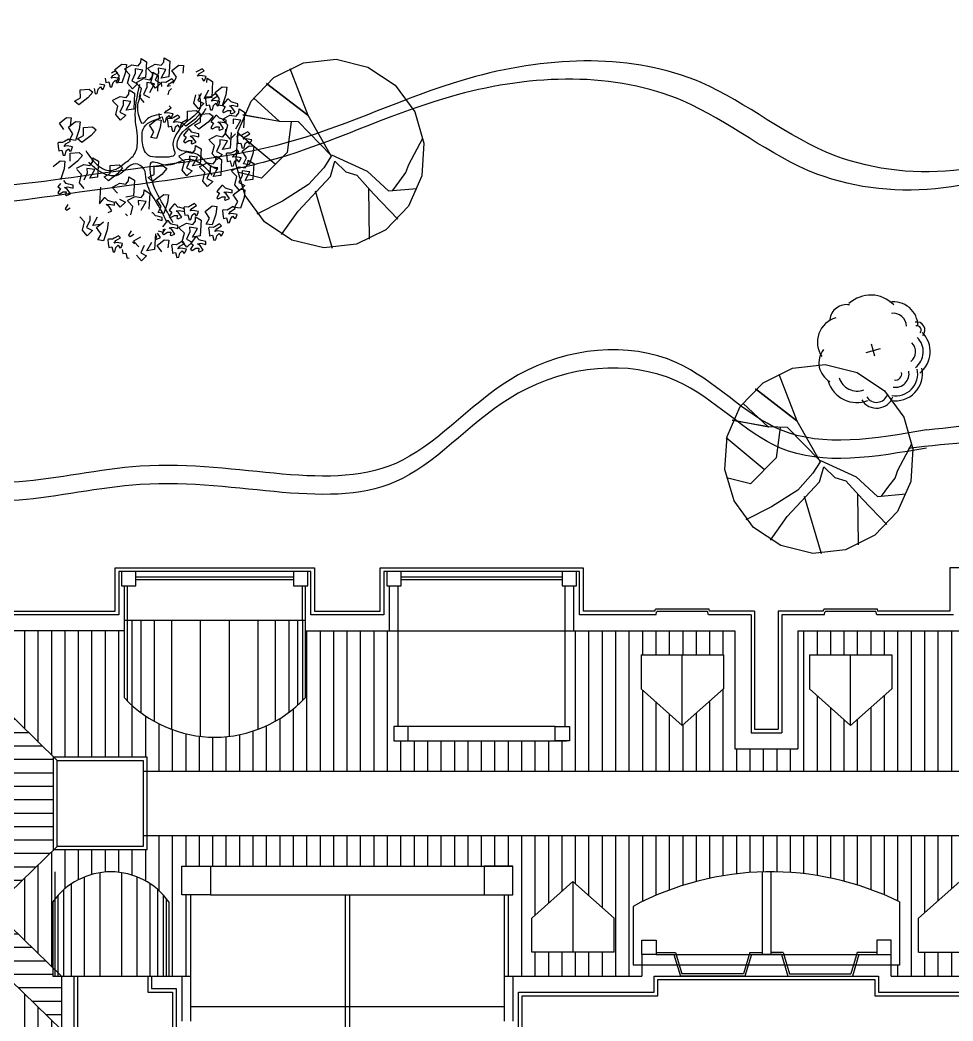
# Model space of a CAD drawing. Extents: x 225694 to 1397201, y -46174 to 794826.
# Drawn here: x 663991 to 690036, y 336943 to 364894 of the extents above; entities that cross this region are included whole.
import ezdxf

# ---------------------------------------------------------------- set-up
doc = ezdxf.new("R2010")
doc.units = 0
doc.header["$LTSCALE"] = 0.5
doc.header["$MEASUREMENT"] = 0
for name, color, linetype in [('08-树', 73, 'Continuous'), ('KJ', 8, 'Continuous'), ('屋顶', 135, 'Continuous'), ('树', 124, 'Continuous'), ('环境', 64, 'Continuous'), ('路', 40, 'Continuous'), ('辅助线', 6, 'Continuous')]:
    doc.layers.add(name, color=color, linetype=linetype)
doc.layers.get('辅助线').off()
doc.styles.get("Standard").update_dxf_attribs({"font": 'rs.shx', "bigfont": 'hztxt.shx'})

# ---------------------------------------------------------------- blocks, each defined once
blk = doc.blocks.new('桂花')
at = {"layer": '08-树', "linetype": 'ByBlock'}
for p, q in [((0, 0), (-316, 0)), ((-149, -187), (-149, 195))]:
    blk.add_line(p, q, dxfattribs=at)
for centre, radius, start, end in [((-612, 656), 626, 75.2533, 173.8893), ((-367, 1210), 204, 31.9374, 177.2865), ((-367, 1210), 110, 31.9374, 177.2865), ((79, 732), 688, 22.6842, 120.5814), ((79, 732), 509, 22.6842, 120.5814), ((79, 732), 314, 22.6842, 120.5814), ((574, 395), 687, 335.0514, 87.0482), ((-743, 93), 815, 118.8409, 207.9925), ((-612, 656), 332, 75.2533, 173.8893), ((574, 395), 565, 335.0514, 87.0482), ((574, 395), 158, 335.0514, 87.0482), ((574, 395), 344, 335.0514, 87.0482), ((868, -183), 294, 286.7742, 55.2785), ((868, -183), 443, 286.7742, 55.2785), ((-1031, -465), 437, 155.3763, 247.6372), ((287, -545), 475, 271.8981, 6.291), ((287, -545), 769, 271.8981, 6.291), ((-552, -692), 652, 181.4394, 289.2262), ((-59, -897), 543, 216.0983, 316.3439)]:
    blk.add_arc(centre, radius, start, end, dxfattribs=at)
blk = doc.blocks.new('GUIHUA')
at = {"layer": '树', "linetype": 'ByBlock', "xscale": 1.0944, "yscale": 1.0944, "zscale": 1.0944}
blk.add_blockref('桂花', (169, -8), dxfattribs=at)
blk = doc.blocks.new('64')
at = {"linetype": 'Continuous'}
blk.add_lwpolyline([(1976, 57), (1856, 741), (1508, 1343), (976, 1789), (324, 2027), (-371, 2027), (-1024, 1789), (-1556, 1343), (-1903, 741), (-2024, 57), (-1903, -627), (-1556, -1228), (-1024, -1675), (-371, -1912), (324, -1912), (976, -1675), (1508, -1228), (1856, -627), (1976, 57)], dxfattribs=at)
for points in [[(-737, 1911), (-285, 955), (-166, 2053), (-285, 955), (0, 0), (285, -57), (761, -71), (1402, 86), (1973, 285)], [(238, 2039), (226, 1298), (654, 1954), (214, 1298), (-47, 1012), (-12, 14)], [(939, 742), (1010, 1782)], [(59, 1112), (582, 727), (1355, 742), (1616, 1198)], [(-24, 14), (-297, -770), (-309, -1383), (-760, -1782)], [(1925, -385), (1319, -299), (321, -285), (24, -128), (24, -456), (-83, -670), (-47, -1198), (-12, -1939)], [(1390, -1369), (761, -271)], [(-59, -1041), (713, -1797)], [(-368, -1440), (-630, -1412), (-844, -1383), (-1010, -1312), (-1616, -1141)]]:
    blk.add_lwpolyline(points)
blk = doc.blocks.new('银杏')
at = {"layer": '树', "color": 60}
for p, q in [((-621, 2729), (-503, 2841)), ((-503, 2841), (-123, 2715)), ((64, 2824), (2, 2789)), ((104, 2693), (64, 2824)), ((222, 2835), (161, 2710)), ((305, 2774), (222, 2835)), ((352, 2733), (392, 2843)), ((392, 2843), (574, 2770)), ((-1267, 2458), (-1227, 2569)), ((-1227, 2569), (-1046, 2496)), ((-839, 2577), (-927, 2533)), ((-811, 2624), (-839, 2577)), ((-750, 2732), (-811, 2624)), ((-754, 2511), (-746, 2592)), ((-694, 2563), (-754, 2511)), ((-681, 2712), (-750, 2732)), ((-746, 2592), (-681, 2712)), ((-562, 2609), (-694, 2563)), ((-520, 2694), (-621, 2729)), ((-547, 2507), (-562, 2609)), ((-523, 2463), (-456, 2607)), ((-456, 2607), (-520, 2694)), ((-325, 2695), (-404, 2514)), ((-145, 2520), (-325, 2695)), ((2, 2789), (35, 2670)), ((48, 2617), (18, 2524)), ((35, 2670), (48, 2617)), ((155, 2630), (104, 2693)), ((161, 2710), (155, 2630)), ((227, 2471), (232, 2551)), ((232, 2551), (365, 2548)), ((236, 2721), (305, 2744)), ((275, 2651), (236, 2721)), ((371, 2597), (275, 2651)), ((305, 2744), (305, 2774)), ((442, 2524), (352, 2733)), ((365, 2548), (371, 2597)), ((633, 2591), (442, 2524)), ((574, 2770), (816, 2609)), ((756, 2473), (633, 2591)), ((701, 2616), (819, 2727)), ((802, 2581), (701, 2616)), ((816, 2609), (756, 2473)), ((866, 2494), (802, 2581)), ((819, 2727), (1199, 2602)), ((997, 2582), (918, 2401)), ((1177, 2407), (997, 2582)), ((1199, 2602), (1177, 2407)), ((-1177, 2249), (-1267, 2458)), ((-987, 2316), (-1177, 2249)), ((-1078, 2297), (-1141, 2262)), ((-1039, 2166), (-1078, 2297)), ((-1046, 2496), (-803, 2334)), ((-863, 2199), (-987, 2316)), ((-921, 2308), (-982, 2182)), ((-927, 2533), (-934, 2507)), ((-934, 2507), (-880, 2436)), ((-838, 2247), (-921, 2308)), ((-880, 2436), (-816, 2348)), ((-803, 2334), (-863, 2199)), ((-816, 2348), (-756, 2400)), ((-756, 2400), (-664, 2305)), ((-664, 2305), (-626, 2335)), ((-655, 2441), (-633, 2518)), ((-626, 2335), (-655, 2441)), ((-633, 2518), (-568, 2485)), ((-568, 2485), (-547, 2507)), ((-476, 2260), (-523, 2463)), ((-425, 2341), (-486, 2234)), ((-294, 2345), (-444, 2262)), ((-356, 2322), (-425, 2341)), ((-421, 2201), (-356, 2322)), ((-404, 2514), (-290, 2485)), ((-103, 2237), (-294, 2345)), ((66, 2316), (-103, 2237)), ((-88, 2380), (292, 2255)), ((-25, 2480), (66, 2316)), ((31, 2500), (120, 2488)), ((120, 2488), (227, 2471)), ((434, 2445), (372, 2410)), ((372, 2410), (405, 2291)), ((405, 2291), (418, 2237)), ((474, 2314), (434, 2445)), ((525, 2251), (474, 2314)), ((531, 2330), (525, 2251)), ((592, 2456), (531, 2330)), ((675, 2395), (592, 2456)), ((606, 2342), (675, 2364)), ((645, 2271), (606, 2342)), ((675, 2364), (675, 2395)), ((799, 2350), (866, 2494)), ((846, 2147), (799, 2350)), ((918, 2401), (1032, 2372)), ((1032, 2372), (1185, 2243)), ((1185, 2243), (1297, 2367)), ((1297, 2367), (1388, 2203)), ((1361, 2233), (1402, 2343)), ((1402, 2343), (1583, 2270)), ((-1622, 2132), (-1683, 2006)), ((-1539, 2071), (-1622, 2132)), ((-1608, 2018), (-1539, 2040)), ((-1574, 2147), (-1456, 2259)), ((-1473, 2112), (-1574, 2147)), ((-1539, 2040), (-1539, 2071)), ((-1456, 2259), (-1076, 2134)), ((-1098, 1938), (-1277, 2114)), ((-1141, 2262), (-1107, 2143)), ((-1094, 2089), (-1124, 1996)), ((-1107, 2143), (-1094, 2089)), ((-1076, 2134), (-1098, 1938)), ((-987, 2103), (-1039, 2166)), ((-982, 2182), (-987, 2103)), ((-906, 2194), (-837, 2216)), ((-867, 2123), (-906, 2194)), ((-772, 2069), (-867, 2123)), ((-837, 2216), (-838, 2247)), ((-777, 2020), (-772, 2069)), ((-700, 1973), (-606, 2042)), ((-601, 2142), (-609, 2116)), ((-609, 2116), (-555, 2045)), ((-606, 2042), (-495, 1881)), ((-514, 2186), (-601, 2142)), ((-555, 2045), (-491, 1957)), ((-486, 2234), (-514, 2186)), ((-444, 2262), (-476, 2260)), ((-429, 2120), (-421, 2201)), ((-369, 2172), (-429, 2120)), ((-237, 2218), (-369, 2172)), ((-330, 2050), (-308, 2127)), ((-300, 1944), (-330, 2050)), ((-308, 2127), (-243, 2094)), ((-243, 2094), (-222, 2116)), ((-222, 2116), (-237, 2218)), ((-105, 2233), (-206, 2268)), ((-108, 2002), (-41, 2146)), ((-41, 2146), (-105, 2233)), ((90, 2235), (11, 2053)), ((11, 2053), (125, 2025)), ((270, 2059), (90, 2235)), ((292, 2255), (270, 2059)), ((418, 2237), (388, 2144)), ((388, 2144), (401, 2121)), ((401, 2121), (489, 2109)), ((489, 2109), (597, 2092)), ((597, 2092), (602, 2171)), ((602, 2171), (735, 2169)), ((740, 2217), (645, 2271)), ((735, 2169), (740, 2217)), ((878, 2149), (846, 2147)), ((1028, 2232), (878, 2149)), ((1219, 2124), (1028, 2232)), ((1388, 2203), (1219, 2124)), ((1451, 2024), (1361, 2233)), ((1642, 2091), (1451, 2024)), ((1583, 2270), (1825, 2109)), ((1766, 1974), (1642, 2091)), ((1825, 2109), (1766, 1974)), ((-1242, 1904), (-1089, 1775)), ((-1124, 1996), (-1111, 1973)), ((-1111, 1973), (-1023, 1961)), ((-1089, 1775), (-978, 1898)), ((-1023, 1961), (-915, 1944)), ((-978, 1898), (-887, 1735)), ((-915, 1944), (-910, 2023)), ((-910, 2023), (-777, 2020)), ((-742, 1749), (-700, 1973)), ((-495, 1881), (-383, 1612)), ((-491, 1957), (-431, 2010)), ((-431, 2010), (-339, 1914)), ((-339, 1914), (-300, 1944)), ((-61, 1799), (-108, 2002)), ((-29, 1801), (-61, 1799)), ((121, 1885), (-29, 1801)), ((312, 1777), (121, 1885)), ((125, 2025), (278, 1896)), ((278, 1896), (390, 2019)), ((481, 1856), (312, 1777)), ((390, 2019), (481, 1856)), ((394, 1857), (512, 1969)), ((495, 1822), (394, 1857)), ((559, 1735), (495, 1822)), ((512, 1969), (892, 1844)), ((690, 1824), (611, 1642)), ((870, 1648), (690, 1824)), ((892, 1844), (870, 1648)), ((1151, 1827), (1144, 1802)), ((1144, 1802), (1198, 1731)), ((1238, 1872), (1151, 1827)), ((1267, 1919), (1238, 1872)), ((1327, 2027), (1267, 1919)), ((1323, 1806), (1332, 1887)), ((1383, 1858), (1323, 1806)), ((1396, 2007), (1327, 2027)), ((1332, 1887), (1396, 2007)), ((1515, 1904), (1383, 1858)), ((1423, 1736), (1445, 1813)), ((1445, 1813), (1510, 1780)), ((1510, 1780), (1531, 1802)), ((1531, 1802), (1515, 1904)), ((1799, 1979), (1737, 1944)), ((1737, 1944), (1770, 1825)), ((1770, 1825), (1783, 1772)), ((1839, 1848), (1799, 1979)), ((1890, 1785), (1839, 1848)), ((1896, 1865), (1890, 1785)), ((2010, 1806), (1971, 1876)), ((-1056, 1656), (-1247, 1764)), ((-887, 1735), (-1056, 1656)), ((-895, 1451), (-854, 1675)), ((-854, 1675), (-759, 1744)), ((-759, 1744), (-649, 1583)), ((-546, 1699), (-742, 1749)), ((-649, 1583), (-537, 1314)), ((-508, 1533), (-546, 1699)), ((-383, 1612), (-508, 1533)), ((-267, 1578), (-328, 1471)), ((-199, 1559), (-267, 1578)), ((-263, 1438), (-199, 1559)), ((-4, 1424), (114, 1536)), ((114, 1536), (495, 1411)), ((492, 1591), (559, 1735)), ((539, 1388), (492, 1591)), ((611, 1642), (725, 1614)), ((725, 1614), (879, 1485)), ((879, 1485), (990, 1608)), ((990, 1608), (1081, 1444)), ((1198, 1731), (1262, 1643)), ((1262, 1643), (1322, 1695)), ((1322, 1695), (1413, 1600)), ((1413, 1600), (1452, 1630)), ((1452, 1630), (1423, 1736)), ((1584, 1431), (1625, 1541)), ((1625, 1541), (1806, 1469)), ((1783, 1772), (1753, 1679)), ((1753, 1679), (1766, 1655)), ((1766, 1655), (1855, 1643)), ((1855, 1643), (1962, 1626)), ((1962, 1626), (1967, 1706)), ((2135, 1527), (2072, 1493)), ((2175, 1397), (2135, 1527)), ((-699, 1401), (-895, 1451)), ((-661, 1235), (-699, 1401)), ((-537, 1314), (-661, 1235)), ((-444, 1379), (-451, 1353)), ((-451, 1353), (-397, 1282)), ((-357, 1423), (-444, 1379)), ((-397, 1282), (-333, 1194)), ((-328, 1471), (-357, 1423)), ((-271, 1357), (-263, 1438)), ((-212, 1409), (-271, 1357)), ((-80, 1455), (-212, 1409)), ((-172, 1287), (-150, 1364)), ((-143, 1181), (-172, 1287)), ((-150, 1364), (-85, 1332)), ((-85, 1332), (-64, 1353)), ((-64, 1353), (-80, 1455)), ((98, 1389), (-4, 1424)), ((95, 1158), (162, 1302)), ((162, 1302), (98, 1389)), ((293, 1390), (214, 1209)), ((472, 1215), (293, 1390)), ((495, 1411), (472, 1215)), ((571, 1390), (539, 1388)), ((721, 1474), (571, 1390)), ((912, 1366), (721, 1474)), ((1081, 1444), (912, 1366)), ((1674, 1222), (1584, 1431)), ((1865, 1289), (1674, 1222)), ((1806, 1469), (2048, 1307)), ((1989, 1172), (1865, 1289)), ((2048, 1307), (1989, 1172)), ((2072, 1493), (2106, 1374)), ((2119, 1320), (2089, 1227)), ((2106, 1374), (2119, 1320)), ((2226, 1333), (2175, 1397)), ((-1088, 1069), (-1150, 1034)), ((-1048, 938), (-1088, 1069)), ((-930, 1080), (-991, 954)), ((-847, 1019), (-930, 1080)), ((-803, 1227), (-866, 1192)), ((-866, 1192), (-833, 1073)), ((-819, 1019), (-849, 926)), ((-847, 989), (-847, 1019)), ((-833, 1073), (-819, 1019)), ((-764, 1096), (-803, 1227)), ((-712, 1033), (-764, 1096)), ((-707, 1112), (-712, 1033)), ((-646, 1238), (-707, 1112)), ((-563, 1177), (-646, 1238)), ((-631, 1124), (-563, 1146)), ((-592, 1053), (-631, 1124)), ((-497, 999), (-592, 1053)), ((-563, 1146), (-563, 1177)), ((-333, 1194), (-273, 1247)), ((-273, 1247), (-181, 1151)), ((-181, 1151), (-143, 1181)), ((142, 955), (95, 1158)), ((324, 1041), (173, 957)), ((214, 1209), (328, 1180)), ((514, 933), (324, 1041)), ((328, 1180), (481, 1052)), ((481, 1052), (593, 1175)), ((593, 1175), (684, 1011)), ((1472, 1054), (1409, 1019)), ((1409, 1019), (1442, 900)), ((1511, 923), (1472, 1054)), ((1629, 1065), (1568, 939)), ((1712, 1004), (1629, 1065)), ((1743, 958), (1861, 1070)), ((2089, 1227), (2102, 1203)), ((2102, 1203), (2190, 1191)), ((2190, 1191), (2298, 1175)), ((2298, 1175), (2303, 1254)), ((-997, 875), (-1048, 938)), ((-991, 954), (-997, 875)), ((-925, 716), (-920, 796)), ((-920, 796), (-787, 793)), ((-916, 966), (-847, 989)), ((-877, 895), (-916, 966)), ((-782, 841), (-877, 895)), ((-849, 926), (-837, 903)), ((-837, 903), (-748, 891)), ((-787, 793), (-782, 841)), ((-748, 891), (-641, 874)), ((-641, 874), (-635, 953)), ((-635, 953), (-503, 951)), ((-503, 951), (-497, 999)), ((173, 957), (142, 955)), ((684, 1011), (514, 933)), ((1456, 846), (1425, 753)), ((1442, 900), (1456, 846)), ((1563, 860), (1511, 923)), ((1568, 939), (1563, 860)), ((1634, 701), (1639, 781)), ((1639, 781), (1772, 778)), ((1643, 951), (1712, 974)), ((1682, 880), (1643, 951)), ((1778, 826), (1682, 880)), ((1712, 974), (1712, 1004)), ((1844, 923), (1743, 958)), ((1772, 778), (1778, 826)), ((1909, 836), (1844, 923)), ((-895, 637), (-854, 748)), ((-805, 428), (-895, 637)), ((-854, 748), (-673, 675)), ((-673, 675), (-430, 513)), ((-430, 513), (-490, 378)), ((278, 496), (373, 566)), ((373, 566), (483, 404)), ((1298, 538), (1291, 513)), ((1385, 583), (1298, 538)), ((1414, 630), (1385, 583)), ((1474, 738), (1414, 630)), ((1425, 753), (1438, 730)), ((1438, 730), (1527, 718)), ((1543, 718), (1474, 738)), ((1479, 598), (1543, 718)), ((1527, 718), (1634, 701)), ((-614, 495), (-805, 428)), ((-490, 378), (-614, 495)), ((237, 272), (278, 496)), ((433, 222), (237, 272)), ((483, 404), (596, 135)), ((986, 324), (1026, 434)), ((471, 56), (433, 222)), ((596, 135), (471, 56))]:
    blk.add_line(p, q, dxfattribs=at)
at = {"layer": '树'}
for p, q in [((-1779, 2121), (-1842, 2086)), ((-1842, 2086), (-1809, 1967)), ((-1740, 1990), (-1779, 2121)), ((-1809, 1967), (-1796, 1913)), ((-1688, 1927), (-1740, 1990)), ((-1683, 2006), (-1688, 1927)), ((1957, 1990), (1896, 1865)), ((2040, 1929), (1957, 1990)), ((1971, 1876), (2040, 1899)), ((2105, 1752), (2010, 1806)), ((2040, 1899), (2040, 1929)), ((-2083, 1544), (-2043, 1655)), ((-1993, 1335), (-2083, 1544)), ((-2043, 1655), (-1862, 1582)), ((1967, 1706), (2100, 1703)), ((2100, 1703), (2105, 1752)), ((2292, 1538), (2231, 1413)), ((2375, 1477), (2292, 1538)), ((-2357, 1231), (-2239, 1343)), ((-2239, 1343), (-1859, 1218)), ((-1803, 1402), (-1993, 1335)), ((-1679, 1285), (-1803, 1402)), ((-1728, 1313), (-1791, 1278)), ((-1791, 1278), (-1757, 1159)), ((-1688, 1182), (-1728, 1313)), ((2231, 1413), (2226, 1333)), ((2307, 1424), (2376, 1447)), ((2346, 1354), (2307, 1424)), ((2441, 1300), (2346, 1354)), ((2376, 1447), (2375, 1477)), ((2436, 1251), (2441, 1300)), ((-2256, 1196), (-2357, 1231)), ((-2259, 965), (-2192, 1109)), ((-2192, 1109), (-2256, 1196)), ((-2061, 1197), (-2140, 1016)), ((-2140, 1016), (-2026, 987)), ((-1881, 1022), (-2061, 1197)), ((-1859, 1218), (-1881, 1022)), ((-1744, 1105), (-1774, 1012)), ((-1757, 1159), (-1744, 1105)), ((-1637, 1119), (-1688, 1182)), ((-1632, 1198), (-1637, 1119)), ((-1517, 1139), (-1556, 1210)), ((-1422, 1085), (-1517, 1139)), ((1861, 1070), (2241, 945)), ((2303, 1254), (2436, 1251)), ((2418, 1049), (2357, 941)), ((2487, 1029), (2418, 1049)), ((2422, 909), (2487, 1029)), ((-2494, 659), (-2376, 771)), ((-2376, 771), (-1995, 646)), ((-2212, 762), (-2259, 965)), ((-2180, 764), (-2212, 762)), ((-2030, 848), (-2180, 764)), ((-2080, 857), (-1962, 968)), ((-1979, 821), (-2080, 857)), ((-1839, 740), (-2030, 848)), ((-2026, 987), (-1873, 859)), ((-1915, 735), (-1979, 821)), ((-1962, 968), (-1582, 843)), ((-1873, 859), (-1761, 982)), ((-1784, 823), (-1863, 641)), ((-1670, 818), (-1839, 740)), ((-1604, 647), (-1784, 823)), ((-1774, 1012), (-1761, 989)), ((-1761, 989), (-1673, 977)), ((-1761, 982), (-1670, 818)), ((1841, 692), (1909, 836)), ((2040, 924), (1960, 743)), ((2219, 749), (2040, 924)), ((2241, 945), (2219, 749)), ((2242, 849), (2234, 823)), ((2234, 823), (2288, 752)), ((2329, 894), (2242, 849)), ((2357, 941), (2329, 894)), ((2414, 827), (2422, 909)), ((2474, 880), (2414, 827)), ((2606, 925), (2474, 880)), ((2513, 757), (2535, 834)), ((2535, 834), (2600, 802)), ((2600, 802), (2621, 824)), ((2621, 824), (2606, 925)), ((-2392, 624), (-2494, 659)), ((-2328, 537), (-2392, 624)), ((-2197, 626), (-2276, 444)), ((-2018, 450), (-2197, 626)), ((-1995, 646), (-2018, 450)), ((-1982, 590), (-1915, 735)), ((-1935, 388), (-1982, 590)), ((-1863, 641), (-1749, 613)), ((-1749, 613), (-1596, 484)), ((-1596, 484), (-1484, 607)), ((-1032, 733), (-925, 716)), ((1291, 513), (1345, 441)), ((1471, 517), (1479, 598)), ((1530, 569), (1471, 517)), ((1662, 614), (1530, 569)), ((1570, 446), (1592, 524)), ((1592, 524), (1657, 491)), ((1657, 491), (1678, 513)), ((1678, 513), (1662, 614)), ((1888, 489), (1841, 692)), ((2070, 575), (1920, 491)), ((1960, 743), (2075, 715)), ((2261, 467), (2070, 575)), ((2075, 715), (2228, 586)), ((2228, 586), (2339, 709)), ((2318, 508), (2255, 474)), ((2430, 545), (2261, 467)), ((2288, 752), (2352, 665)), ((2357, 378), (2318, 508)), ((2339, 709), (2430, 545)), ((2352, 665), (2412, 717)), ((2412, 717), (2504, 621)), ((2475, 519), (2414, 394)), ((2558, 458), (2475, 519)), ((2504, 621), (2542, 652)), ((2542, 652), (2513, 757)), ((-2276, 444), (-2162, 416)), ((-1976, 168), (-2166, 276)), ((-2162, 416), (-2009, 287)), ((-2009, 287), (-1897, 410)), ((-1903, 390), (-1935, 388)), ((-1753, 473), (-1903, 390)), ((-1897, 410), (-1806, 246)), ((-1801, 161), (-1683, 273)), ((-1562, 365), (-1753, 473)), ((-1683, 273), (-1302, 148)), ((-1393, 444), (-1562, 365)), ((1075, 115), (986, 324)), ((1026, 434), (1207, 361)), ((1207, 361), (1450, 200)), ((1345, 441), (1409, 354)), ((1409, 354), (1469, 406)), ((1469, 406), (1560, 310)), ((1560, 310), (1599, 341)), ((1599, 341), (1570, 446)), ((1663, 263), (1656, 237)), ((1751, 307), (1663, 263)), ((1779, 354), (1751, 307)), ((1840, 462), (1779, 354)), ((1836, 241), (1844, 322)), ((1896, 293), (1836, 241)), ((1909, 442), (1840, 462)), ((1844, 322), (1909, 442)), ((1920, 491), (1888, 489)), ((2028, 339), (1896, 293)), ((2043, 237), (2028, 339)), ((2255, 474), (2288, 355)), ((2302, 301), (2271, 208)), ((2288, 355), (2302, 301)), ((2409, 314), (2357, 378)), ((2414, 394), (2409, 314)), ((2490, 405), (2558, 428)), ((2529, 335), (2490, 405)), ((2624, 281), (2529, 335)), ((2558, 428), (2558, 458)), ((2618, 232), (2624, 281)), ((-1806, 246), (-1976, 168)), ((-1700, 126), (-1801, 161)), ((-1703, -105), (-1635, 39)), ((-1635, 39), (-1700, 126)), ((-1504, 128), (-1584, -54)), ((-1325, -48), (-1504, 128)), ((-1302, 148), (-1325, -48)), ((1266, 182), (1075, 115)), ((1390, 65), (1266, 182)), ((1450, 200), (1390, 65)), ((1481, 30), (1453, -18)), ((1542, 137), (1481, 30)), ((1611, 118), (1542, 137)), ((1546, -3), (1611, 118)), ((1656, 237), (1710, 166)), ((1710, 166), (1774, 78)), ((1834, 130), (1926, 35)), ((1904, 68), (1835, 87)), ((1839, -53), (1904, 68)), ((1926, 35), (1964, 65)), ((1935, 171), (1957, 248)), ((1964, 65), (1935, 171)), ((1957, 248), (2022, 215)), ((2022, 215), (2043, 237)), ((2100, 39), (2141, 149)), ((2190, -170), (2100, 39)), ((2141, 149), (2322, 76)), ((2271, 208), (2284, 184)), ((2284, 184), (2373, 173)), ((2373, 173), (2480, 156)), ((2480, 156), (2486, 235)), ((2486, 235), (2618, 232)), ((-2057, -91), (-2057, -60)), ((-1655, -308), (-1703, -105)), ((-1474, -222), (-1624, -306)), ((-1584, -54), (-1469, -82)), ((-1283, -330), (-1474, -222)), ((-1469, -82), (-1316, -211)), ((-1316, -211), (-1204, -88)), ((-1114, -251), (-1283, -330)), ((-1204, -88), (-1114, -251)), ((749, -124), (867, -13)), ((851, -160), (749, -124)), ((848, -391), (915, -246)), ((915, -246), (851, -160)), ((867, -13), (1248, -138)), ((1046, -158), (967, -340)), ((1225, -334), (1046, -158)), ((1365, -62), (1358, -88)), ((1453, -18), (1365, -62)), ((2023, -36), (1891, -81)), ((1896, -135), (2277, -260)), ((1953, -127), (2017, -159)), ((2017, -159), (2039, -138)), ((2039, -138), (2023, -36)), ((2381, -103), (2190, -170)), ((-1624, -306), (-1655, -308)), ((325, -413), (443, -302)), ((426, -448), (325, -413)), ((490, -535), (426, -448)), ((443, -302), (823, -427)), ((823, -427), (801, -622)), ((895, -593), (848, -391)), ((967, -340), (1081, -368)), ((2254, -456), (2075, -280)), ((2110, -490), (2263, -619)), ((2277, -260), (2254, -456)), ((2263, -619), (2375, -496)), ((2375, -496), (2466, -659)), ((423, -679), (490, -535)), ((809, -786), (921, -662)), ((926, -591), (895, -593)), ((921, -662), (1012, -826)), ((1077, -508), (926, -591)), ((1267, -616), (1077, -508)), ((1277, -702), (1214, -737)), ((1662, -709), (1754, -805)), ((1792, -774), (1763, -669)), ((1924, -715), (1877, -513)), ((1955, -713), (1924, -715)), ((2004, -715), (1942, -750)), ((2106, -630), (1955, -713)), ((2466, -659), (2296, -738)), ((-1177, -1203), (-1135, -979)), ((-1135, -979), (-1041, -910)), ((-1041, -910), (-930, -1071)), ((652, -797), (502, -880)), ((860, -932), (799, -1040)), ((1012, -826), (843, -905)), ((928, -952), (860, -932)), ((864, -1072), (928, -952)), ((1754, -805), (1792, -774)), ((1920, -1008), (1859, -1134)), ((2003, -1069), (1920, -1008)), ((2167, -1068), (2172, -988)), ((2172, -988), (2305, -991)), ((2305, -991), (2311, -942)), ((770, -1087), (683, -1132)), ((799, -1040), (770, -1087)), ((856, -1153), (864, -1072)), ((915, -1101), (856, -1153)), ((1047, -1055), (915, -1101)), ((1063, -1157), (1047, -1055)), ((1305, -1218), (1486, -1291)), ((1762, -1019), (1700, -1054)), ((1700, -1054), (1733, -1173)), ((1746, -1227), (1716, -1320)), ((1733, -1173), (1746, -1227)), ((1802, -1150), (1762, -1019)), ((1853, -1213), (1802, -1150)), ((1859, -1134), (1853, -1213)), ((1934, -1122), (2003, -1100)), ((1973, -1193), (1934, -1122)), ((1958, -1015), (1971, -1039)), ((2068, -1247), (1973, -1193)), ((2003, -1100), (2003, -1069)), ((2060, -1051), (2167, -1068)), ((2063, -1295), (2068, -1247)), ((1354, -1538), (1264, -1328)), ((1930, -1293), (2063, -1295)), ((1025, -1624), (1139, -1652))]:
    blk.add_line(p, q, dxfattribs=at)
at = {"layer": '树', "color": 76}
for p, q in [((-2395, 393), (-2328, 537)), ((-2481, 154), (-2441, 265)), ((-2441, 265), (-2260, 192)), ((-2348, 190), (-2395, 393)), ((-2166, 276), (-2316, 192)), ((-2391, -55), (-2481, 154)), ((-2201, 12), (-2391, -55)), ((-2316, 192), (-2348, 190)), ((-2260, 192), (-2017, 30)), ((-2077, -105), (-2201, 12)), ((-2140, 1), (-2201, -125)), ((-2057, -60), (-2140, 1)), ((-2017, 30), (-2077, -105)), ((-2298, -10), (-2360, -45)), ((-2360, -45), (-2327, -164)), ((-2258, -141), (-2298, -10)), ((-2207, -204), (-2258, -141)), ((-2201, -125), (-2207, -204)), ((-2126, -113), (-2057, -91)), ((-2087, -184), (-2126, -113)), ((-1992, -238), (-2087, -184)), ((-1997, -286), (-1992, -238)), ((-2243, -346), (-2135, -363)), ((-2135, -363), (-2130, -284)), ((-2073, -405), (-2134, -530)), ((-2130, -284), (-1997, -286)), ((-1990, -466), (-2073, -405)), ((-2059, -519), (-1990, -496)), ((-1990, -496), (-1990, -466)), ((-2079, -811), (-1984, -742)), ((-2063, -689), (-1930, -692)), ((-2020, -589), (-2059, -519)), ((-1924, -643), (-2020, -589)), ((-1984, -742), (-1874, -903)), ((-1930, -692), (-1924, -643)), ((-71, -802), (-29, -578)), ((-29, -578), (65, -509)), ((65, -509), (176, -670)), ((176, -670), (288, -939)), ((470, -882), (423, -679)), ((-2120, -1035), (-2079, -811)), ((-1874, -903), (-1761, -1172)), ((125, -852), (-71, -802)), ((163, -1018), (125, -852)), ((288, -939), (163, -1018)), ((502, -880), (470, -882)), ((-1924, -1086), (-2120, -1035)), ((-1886, -1252), (-1924, -1086)), ((-1761, -1172), (-1886, -1252)), ((-1376, -1358), (-1336, -1248)), ((-1336, -1248), (-1155, -1321)), ((-981, -1253), (-1177, -1203)), ((-943, -1419), (-981, -1253)), ((-930, -1071), (-818, -1340)), ((-371, -1171), (-253, -1060)), ((-269, -1206), (-371, -1171)), ((-205, -1293), (-269, -1206)), ((-253, -1060), (128, -1185)), ((-74, -1205), (-153, -1386)), ((105, -1380), (-74, -1205)), ((128, -1185), (105, -1380)), ((397, -1177), (778, -1302)), ((683, -1132), (676, -1157)), ((676, -1157), (730, -1228)), ((730, -1228), (794, -1316)), ((-1534, -1552), (-1494, -1442)), ((-1494, -1442), (-1313, -1515)), ((-1286, -1568), (-1376, -1358)), ((-1096, -1501), (-1286, -1568)), ((-1155, -1321), (-912, -1483)), ((-972, -1618), (-1096, -1501)), ((-912, -1483), (-972, -1618)), ((-818, -1340), (-943, -1419)), ((-635, -1700), (-594, -1476)), ((-594, -1476), (-499, -1407)), ((-499, -1407), (-389, -1568)), ((-272, -1437), (-205, -1293)), ((-225, -1640), (-272, -1437)), ((-153, -1386), (-39, -1415)), ((-39, -1415), (114, -1544)), ((1284, -1618), (1105, -1443)), ((1306, -1422), (1284, -1618)), ((1545, -1471), (1354, -1538)), ((1486, -1291), (1729, -1453)), ((1669, -1588), (1545, -1471)), ((1729, -1453), (1669, -1588)), ((1716, -1320), (1729, -1343)), ((1729, -1343), (1818, -1355)), ((1818, -1355), (1925, -1372)), ((1925, -1372), (1930, -1293)), ((-1444, -1762), (-1534, -1552)), ((-1254, -1695), (-1444, -1762)), ((-931, -1608), (-994, -1643)), ((-994, -1643), (-961, -1762)), ((-961, -1762), (-947, -1815)), ((-892, -1739), (-931, -1608)), ((-840, -1802), (-892, -1739)), ((-835, -1722), (-840, -1802)), ((-774, -1597), (-835, -1722)), ((-691, -1658), (-774, -1597)), ((-759, -1711), (-691, -1688)), ((-720, -1781), (-759, -1711)), ((-691, -1688), (-691, -1658)), ((-439, -1750), (-635, -1700)), ((-389, -1568), (-277, -1837)), ((-43, -1555), (-194, -1638)), ((147, -1663), (-43, -1555)), ((317, -1584), (147, -1663)), ((1139, -1652), (1293, -1781)), ((1293, -1781), (1404, -1658)), ((1404, -1658), (1495, -1822)), ((-947, -1815), (-978, -1908)), ((-978, -1908), (-965, -1932)), ((-965, -1932), (-876, -1944)), ((-876, -1944), (-769, -1961)), ((-769, -1961), (-763, -1881)), ((-763, -1881), (-631, -1884)), ((-625, -1835), (-720, -1781)), ((-631, -1884), (-625, -1835)), ((-515, -1988), (-475, -1878)), ((-425, -2197), (-515, -1988)), ((-475, -1878), (-293, -1951)), ((-293, -1951), (-51, -2112)), ((79, -1990), (-8, -2035)), ((108, -1943), (79, -1990)), ((168, -1835), (108, -1943)), ((164, -2056), (173, -1975)), ((224, -2004), (164, -2056)), ((237, -1855), (168, -1835)), ((173, -1975), (237, -1855)), ((356, -1958), (224, -2004)), ((372, -2060), (356, -1958)), ((1135, -1792), (985, -1876)), ((1326, -1900), (1135, -1792)), ((1495, -1822), (1326, -1900)), ((39, -2131), (103, -2219)), ((103, -2219), (162, -2167)), ((162, -2167), (254, -2263)), ((254, -2263), (293, -2232)), ((263, -2126), (286, -2049)), ((293, -2232), (263, -2126)), ((286, -2049), (350, -2082)), ((350, -2082), (372, -2060)), ((603, -2092), (695, -2188)), ((695, -2188), (733, -2158)), ((733, -2158), (704, -2052))]:
    blk.add_line(p, q, dxfattribs=at)
at = {"layer": '树', "color": 36, "linetype": 'Continuous'}
for points, knots in [([(-1232, 1836), (-1106, 1834), (-795, 1830), (-672, 1340), (-429, 1030), (-183, 833), (193, 920), (39, 471), (-14, 226), (-256, 101), (-497, 150), (-880, 265), (-896, 547), (-908, 755)], [0, 0, 0, 0, 344.006792, 854.778332, 1261.454442, 1563.349745, 1749.920345, 2178.552796, 2428.387806, 2535.812858, 2945.81414, 3136.734295, 3671.676796, 3671.676796, 3671.676796, 3671.676796]), ([(1747, 369), (1545, 320), (1081, 208), (611, 84), (-11, 210), (434, 640), (169, 1079), (477, 1476), (706, 1574), (833, 1629)], [0, 0, 0, 0, 612.426602, 1400.624643, 1667.264022, 2013.862052, 2622.142616, 2952.458879, 3368.715072, 3368.715072, 3368.715072, 3368.715072]), ([(-988, 788), (-999, 701), (-1017, 559), (-972, 397), (-838, 254), (-1155, 212), (-1368, 253), (-1547, 372), (-1609, 412)], [0, 0, 0, 0, 253.476309, 416.933891, 537.865082, 674.806361, 1085.935509, 1302.568782, 1302.568782, 1302.568782, 1302.568782]), ([(-597, -1300), (-458, -1251), (-226, -1169), (37, -947), (81, -663), (-50, -419), (-146, -112), (-550, 86), (-1157, 88), (-1598, 317), (-1863, 456)], [0, 0, 0, 0, 444.941016, 738.226411, 977.38917, 1235.861111, 1558.613694, 1901.923017, 2485.057294, 3364.07932, 3364.07932, 3364.07932, 3364.07932]), ([(1706, 223), (1626, 211), (1372, 174), (990, 35), (571, -45), (236, 60), (-80, -245), (366, -658), (33, -1108), (-204, -1248), (-291, -1299)], [0, 0, 0, 0, 242.089077, 766.469692, 1217.889039, 1501.20257, 1752.063956, 2258.031919, 2790.693022, 3100.692203, 3100.692203, 3100.692203, 3100.692203])]:
    blk.add_open_spline(points, degree=3, knots=knots, dxfattribs=at)
at = {"layer": '树', "color": 60, "linetype": 'Continuous'}
blk.add_open_spline([(735, 1805), (654, 1716), (527, 1577), (229, 1460), (107, 1223), (-20, 901), (-514, 1134), (-522, 1619), (-782, 1860), (-851, 1924)], degree=3, knots=[0, 0, 0, 0, 358.309745, 559.724306, 920.068021, 1160.301928, 1416.92524, 2182.832789, 2459.824468, 2459.824468, 2459.824468, 2459.824468], dxfattribs=at)
at = {"layer": '树', "color": 60, "width": 0.8, "flags": 9}
for tag, p in [('YSIZE', (6, 269)), ('XSIZE', (17, 276))]:
    blk.add_attdef(tag, p, '', height=1.04, rotation=299.0215, dxfattribs=at)
blk = doc.blocks.new('EZHANGQIU')
at = {"layer": '树', "color": 0, "xscale": 1.1016, "yscale": 1.1016, "zscale": 1.1016}
blk.add_blockref('银杏', (-203, -426), dxfattribs=at)
blk = doc.blocks.new('7w')
at = {"layer": 'KJ'}
h = blk.add_hatch(dxfattribs=at)
h.set_pattern_fill('ANSI31', color=256, scale=3000, angle=45, style=0)
h.paths.add_polyline_path([(1027577, 428643), (1027697, 428643), (1027697, 431313), (1027457, 431313), (1025097, 431313), (1025097, 429443, -0.436273), (1020057, 429443), (1020057, 431313), (1014457, 431313), (1018074, 427793), (1020677, 427793), (1020677, 427393), (1054777, 427393), (1054777, 427793), (1057380, 427793), (1060997, 431313), (1055897, 431313), (1055897, 429443, -0.436273), (1050857, 429443), (1050857, 431313), (1048497, 431313), (1048257, 431313), (1048257, 428643), (1048377, 428643), (1048377, 428243), (1047977, 428243), (1043557, 428243), (1043477, 428243), (1043477, 428643), (1043597, 428643), (1043597, 431313), (1038857, 431313), (1038857, 428013), (1037097, 428013), (1037097, 431313), (1032357, 431313), (1032357, 428643), (1032477, 428643), (1032477, 428243), (1032077, 428243), (1027657, 428243), (1027577, 428243)])
h.paths.add_polyline_path([(1034477, 429696), (1034477, 430643), (1036777, 430643), (1036777, 429696), (1035627, 428671)], flags=16)
h.paths.add_polyline_path([(1039177, 429696), (1039177, 430643), (1041477, 430643), (1041477, 429696), (1040327, 428671)], flags=16)
h.paths.add_polyline_path([(1041697, 423743), (1041697, 421973), (1041457, 421973), (1041457, 421673), (1045297, 421673), (1045297, 423943), (1045057, 423943), (1045057, 424743), (1045857, 424743), (1053197, 424743), (1053997, 424743), (1053997, 423943), (1053757, 423943), (1053757, 421673), (1054357, 421673), (1054357, 423743, -0.554347), (1057397, 423743), (1057397, 421906), (1059077, 423541), (1057380, 425193), (1054777, 425193), (1054777, 425593), (1020677, 425593), (1020677, 425193), (1018074, 425193), (1016377, 423541), (1018057, 421906), (1018057, 423743, -0.518405), (1021297, 423743), (1021297, 421673), (1021897, 421673), (1021897, 423943), (1021657, 423943), (1021657, 424743), (1022457, 424743), (1030897, 424743), (1030897, 423943), (1030657, 423943), (1030657, 421673), (1034497, 421673), (1034497, 421973), (1034257, 421973), (1034257, 423619, -0.242301)])
h.paths.add_polyline_path([(1042227, 423290), (1043377, 424315), (1044527, 423290), (1044527, 422343), (1042227, 422343)], flags=16)
h.paths.add_polyline_path([(1033727, 423290), (1033727, 422343), (1031427, 422343), (1031427, 423290), (1032577, 424315)], flags=16)
h = blk.add_hatch(dxfattribs=at)
h.set_pattern_fill('ANSI31', color=256, scale=3000, angle=135, style=0)
h.paths.add_polyline_path([(1016107, 424673), (1014457, 424673), (1014457, 420173), (1016377, 422041), (1016377, 423541), (1018077, 425196), (1018077, 427790), (1014457, 431313), (1014457, 427613), (1016107, 427613, -0.52381)])
h.paths.add_polyline_path([(1018297, 420173), (1018297, 421673), (1018057, 421673), (1018057, 421906), (1016377, 423541), (1016377, 422791), (1016377, 422041)])
h.paths.add_polyline_path([(1059077, 422791), (1059077, 423541), (1057397, 421906), (1057397, 421673), (1057157, 421673), (1057157, 420923)])
h.paths.add_polyline_path([(1060997, 424973), (1059347, 424973, -0.52381), (1059347, 427913), (1060997, 427913), (1060997, 431313), (1057377, 427790), (1057377, 425196), (1059077, 423541), (1059077, 422791), (1060997, 420923)])
h = blk.add_hatch(dxfattribs=at)
h.set_pattern_fill('ANSI31', color=256, scale=3000, angle=45, style=0)
h.paths.add_polyline_path([(1016377, 422041), (1014457, 420173), (1018297, 420173)])
h.paths.add_polyline_path([(1059077, 422791), (1057157, 420923), (1060997, 420923)])
for p, q in [((1020130, 431613), (1020130, 429367)), ((1020263, 431613), (1020263, 429239)), ((1020510, 431613), (1020510, 429035)), ((1020889, 431613), (1020889, 428786)), ((1021371, 431613), (1021371, 428562)), ((1022174, 431613), (1022174, 428370)), ((1022980, 431613), (1022980, 428370)), ((1023783, 431613), (1023783, 428562)), ((1024265, 431613), (1024265, 428786)), ((1024644, 431613), (1024644, 429035)), ((1024891, 431613), (1024891, 429239)), ((1025024, 431613), (1025024, 429367)), ((1018124, 423832), (1018124, 424582)), ((1018941, 421673), (1018941, 424441)), ((1019374, 421673), (1019374, 424559)), ((1019980, 421673), (1019980, 424559)), ((1020413, 421673), (1020413, 424441)), ((1018366, 421673), (1018366, 424087)), ((1018579, 421673), (1018579, 424251)), ((1020775, 421673), (1020775, 424251)), ((1020988, 421673), (1020988, 424087)), ((1018124, 421673), (1018124, 423832)), ((1018206, 421673), (1018206, 423929)), ((1021148, 421673), (1021148, 423929)), ((1021230, 421673), (1021230, 423832))]:
    blk.add_line(p, q, dxfattribs=at)
at = {"layer": '屋顶'}
for p, q in [((1019797, 433073), (1025357, 433073)), ((1019797, 431863), (1019797, 433073)), ((1025257, 432973), (1019897, 432973)), ((1019897, 432973), (1019897, 431763)), ((1025257, 431763), (1025257, 432973)), ((1025357, 433073), (1025357, 431863)), ((1027197, 433073), (1032857, 433073)), ((1027197, 431863), (1027197, 433073)), ((1032757, 432973), (1027297, 432973)), ((1027297, 432973), (1027297, 431763)), ((1032757, 431763), (1032757, 432973)), ((1032857, 433073), (1032857, 431863)), ((1048757, 433073), (1043097, 433073)), ((1043097, 433073), (1043097, 431863)), ((1024777, 432813), (1020377, 432813)), ((1024777, 432733), (1020377, 432733)), ((1032277, 432813), (1027777, 432813)), ((1032277, 432733), (1027777, 432733)), ((1020061, 431313), (1020061, 432573)), ((1020141, 431613), (1020141, 432573)), ((1025017, 432573), (1025017, 431613)), ((1025097, 432573), (1025097, 431313)), ((1027457, 431313), (1027457, 432573)), ((1027697, 428643), (1027697, 432573)), ((1032357, 428643), (1032357, 432573)), ((1032597, 431313), (1032597, 432573)), ((1013907, 431863), (1019797, 431863)), ((1025357, 431863), (1027197, 431863)), ((1034862, 431863), (1032857, 431863)), ((1034862, 431863), (1034877, 431913)), ((1036377, 431913), (1034877, 431913)), ((1034894, 431763), (1034920, 431853)), ((1036334, 431853), (1034920, 431853)), ((1036361, 431763), (1036334, 431853)), ((1036392, 431863), (1036377, 431913)), ((1037647, 431863), (1036392, 431863)), ((1037647, 431863), (1037647, 428563)), ((1038307, 431863), (1038307, 428563)), ((1039562, 431863), (1038307, 431863)), ((1039562, 431863), (1039577, 431913)), ((1041077, 431913), (1039577, 431913)), ((1039594, 431763), (1039620, 431853)), ((1041034, 431853), (1039620, 431853)), ((1041061, 431763), (1041034, 431853)), ((1041092, 431863), (1041077, 431913)), ((1043097, 431863), (1041092, 431863)), ((1019897, 431763), (1014007, 431763)), ((1027297, 431763), (1025257, 431763)), ((1034894, 431763), (1032757, 431763)), ((1037547, 431763), (1036361, 431763)), ((1037547, 431763), (1037547, 428463)), ((1038407, 431763), (1038407, 428463)), ((1039594, 431763), (1038407, 431763)), ((1043197, 431763), (1041061, 431763)), ((1020057, 431313), (1014457, 431313)), ((1014457, 431313), (1018177, 427693)), ((1025097, 431313), (1027457, 431313)), ((1027457, 431313), (1037097, 431313)), ((1037097, 431313), (1037097, 428013)), ((1038857, 431313), (1038857, 428013)), ((1038857, 431313), (1048497, 431313)), ((1034477, 430643), (1034477, 429696)), ((1034477, 430643), (1036777, 430643)), ((1035627, 428671), (1035627, 430643)), ((1036777, 430643), (1036777, 429696)), ((1039177, 430643), (1041477, 430643)), ((1039177, 430643), (1039177, 429696)), ((1040327, 428671), (1040327, 430643)), ((1041477, 430643), (1041477, 429696)), ((1034477, 429696), (1035627, 428671)), ((1035627, 428671), (1036777, 429696)), ((1039177, 429696), (1040327, 428671)), ((1040327, 428671), (1041477, 429696)), ((1032077, 428643), (1027977, 428643)), ((1037647, 428563), (1038307, 428563)), ((1027657, 428243), (1032397, 428243)), ((1037547, 428463), (1038407, 428463)), ((1037097, 428013), (1038857, 428013)), ((1020577, 427393), (1054877, 427393)), ((1020577, 425593), (1054877, 425593)), ((1020577, 425593), (1054877, 425593)), ((1016377, 423541), (1018177, 425293)), ((1016377, 423541), (1018177, 425293)), ((1022457, 424743), (1030897, 424743)), ((1037857, 424582), (1037857, 422273)), ((1038097, 424582), (1038097, 422273)), ((1032577, 424315), (1031427, 423290)), ((1032577, 424315), (1032577, 422343)), ((1033727, 423290), (1032577, 424315)), ((1042227, 423290), (1043377, 424315)), ((1018057, 423743), (1018057, 421673)), ((1018057, 423743), (1018057, 421673)), ((1021297, 423743), (1021297, 421673)), ((1021297, 423743), (1021297, 421673)), ((1021897, 423943), (1021897, 420413)), ((1022457, 423943), (1030897, 423943)), ((1026217, 423943), (1026217, 420253)), ((1026337, 423943), (1026337, 420253)), ((1030657, 423943), (1030657, 420413)), ((1041697, 423743), (1041697, 421973)), ((1018297, 421673), (1016377, 423541)), ((1034257, 423619), (1034257, 421973)), ((1031427, 422343), (1031427, 423290)), ((1033727, 422343), (1033727, 423290)), ((1042227, 422343), (1042227, 423290)), ((1033727, 422343), (1031427, 422343)), ((1034897, 422333), (1035443, 422333)), ((1035443, 422333), (1035620, 421733)), ((1037512, 422333), (1037334, 421733)), ((1037512, 422333), (1037857, 422333)), ((1038443, 422333), (1038097, 422333)), ((1038443, 422333), (1038620, 421733)), ((1040512, 422333), (1040334, 421733)), ((1041057, 422333), (1040512, 422333)), ((1042227, 422343), (1044527, 422343)), ((1034497, 422273), (1034497, 421673)), ((1034897, 422273), (1035397, 422273)), ((1034897, 422273), (1041457, 422273)), ((1035397, 422273), (1035577, 421673)), ((1037557, 422273), (1037377, 421673)), ((1037557, 422273), (1037857, 422273)), ((1038097, 422273), (1037857, 422273)), ((1038397, 422273), (1038097, 422273)), ((1038397, 422273), (1038577, 421673)), ((1040557, 422273), (1040377, 421673)), ((1041457, 421673), (1041457, 422273)), ((1018297, 420173), (1016377, 422041)), ((1041697, 421973), (1034257, 421973)), ((1018057, 421673), (1021297, 421673)), ((1018057, 421673), (1021297, 421673)), ((1018297, 421673), (1018297, 420173)), ((1018647, 421673), (1018647, 419723)), ((1018747, 421673), (1018747, 419623)), ((1020707, 421673), (1020707, 421223)), ((1020807, 421673), (1020807, 421323)), ((1021197, 421673), (1021897, 421673)), ((1021657, 421673), (1021657, 420413)), ((1030657, 421673), (1034497, 421673)), ((1030897, 421673), (1030897, 420413)), ((1037377, 421673), (1035577, 421673)), ((1037334, 421733), (1035620, 421733)), ((1038577, 421673), (1040377, 421673)), ((1038620, 421733), (1040334, 421733)), ((1041457, 421673), (1045297, 421673)), ((1030657, 420813), (1021897, 420813))]:
    blk.add_line(p, q, dxfattribs=at)
for points in [[(1019977, 432973), (1019977, 432573), (1020377, 432573), (1020377, 432973)], [(1024777, 432973), (1024777, 432573), (1025177, 432573), (1025177, 432973)], [(1027377, 432973), (1027377, 432573), (1027777, 432573), (1027777, 432973)], [(1032277, 432973), (1032277, 432573), (1032677, 432573), (1032677, 432973)], [(1027577, 428643), (1027577, 428243), (1027977, 428243), (1027977, 428643)], [(1032477, 428643), (1032477, 428243), (1032077, 428243), (1032077, 428643)], [(1020677, 427793), (1020677, 425193), (1018077, 425193), (1018077, 427793)], [(1020577, 427693), (1020577, 425293), (1018177, 425293), (1018177, 427693)], [(1022457, 424743), (1022457, 423943), (1021657, 423943), (1021657, 424743)], [(1030097, 424743), (1030097, 423943), (1030897, 423943), (1030897, 424743)], [(1034897, 422673), (1034897, 422273), (1034497, 422273), (1034497, 422673)], [(1041057, 422673), (1041057, 422273), (1041457, 422273), (1041457, 422673)]]:
    blk.add_lwpolyline(points, close=True, dxfattribs=at)
for points in [[(1020057, 429443), (1020057, 431613), (1025097, 431613), (1025097, 429443)], [(1020707, 421223), (1021397, 421223), (1021397, 419913), (1031157, 419913), (1031157, 421123), (1034947, 421123), (1034947, 421573), (1041007, 421573), (1041007, 421123), (1044797, 421123), (1044797, 419913), (1054257, 419913), (1054257, 421223), (1054997, 421223), (1054997, 421673)], [(1020807, 421323), (1021497, 421323), (1021497, 420013), (1031057, 420013), (1031057, 421223), (1034847, 421223), (1034847, 421673), (1041107, 421673), (1041107, 421223), (1044897, 421223), (1044897, 420013), (1054157, 420013), (1054157, 421323), (1054897, 421323), (1054897, 421673)]]:
    blk.add_lwpolyline(points, dxfattribs=at)
for centre, radius, start, end in [((1022577, 431781), 3438, 222.8593, 317.1407), ((1019677, 422600), 1982, 35.1951, 144.8049), ((1038097, 416455), 8128, 63.7108, 118.1921)]:
    blk.add_arc(centre, radius, start, end, dxfattribs=at)

msp = doc.modelspace()

# ---------------------------------------------------------------- linework, layer by layer
at = {"layer": '环境', "color": 7}
for points, knots in [([(689301.8, 353451.8), (690502.2, 353585), (692970.4, 353858.7), (696819.5, 352720.2), (701475.4, 353805.6), (702827, 358878.4), (700099.2, 361244), (699815.4, 364729.7), (695806.4, 364493.8), (693217.7, 360795.8), (687178.5, 360061.6), (682657.3, 364020.5), (676968.7, 363818.5), (671637.5, 361189.6), (666679.5, 360768.9), (659468.3, 359517.3), (660033.6, 364469.5), (654855.4, 363903.8), (651118.5, 364667.8), (648052.9, 361243.2), (651193.7, 357683.6), (646508.1, 357855.5), (645940.8, 354582.6), (647865.1, 354474.6), (649235.2, 354397.6)], [0, 0, 0, 0, 3577.7757704, 7356.2804516, 12038.1128723, 16080.3624578, 20112.3237014, 22102.8886239, 25170.8042921, 28811.7621842, 35671.7644462, 39935.6739686, 46234.5431043, 51293.8608185, 57169.171941, 63547.8752497, 65087.7638759, 69462.839308, 74255.0444368, 77464.2278807, 79992.428404, 83770.8860927, 85051.8024282, 88218.476188, 88218.476188, 88218.476188, 88218.476188]), ([(688791.3, 352941.7), (689991.7, 353074.8), (692459.8, 353348.5), (696308.9, 352210.1), (700964.8, 353295.5), (702316.5, 358368.2), (699588.6, 360733.9), (699304.9, 364219.5), (695295.8, 363983.7), (692707.1, 360285.6), (686667.9, 359551.4), (682146.8, 363510.3), (676458.1, 363308.4), (671127, 360679.4), (666169, 360258.7), (658957.7, 359007.1), (659523.1, 363959.3), (654344.9, 363393.6), (650608, 364157.7), (647542.4, 360733.1), (650683.1, 357173.4), (645997.6, 357345.3), (645430.3, 354072.5), (647354.6, 353964.4), (648724.7, 353887.5)], [0, 0, 0, 0, 3577.7757704, 7356.2804516, 12038.1128723, 16080.3624578, 20112.3237014, 22102.8886239, 25170.8042921, 28811.7621842, 35671.7644462, 39935.6739686, 46234.5431043, 51293.8608185, 57169.171941, 63547.8752497, 65087.7638759, 69462.839308, 74255.0444368, 77464.2278807, 79992.428404, 83770.8860927, 85051.8024282, 88218.476188, 88218.476188, 88218.476188, 88218.476188]), ([(689301.8, 353451.8), (687857.8, 353199), (685195.6, 352732.8), (682304, 356089.6), (677696.5, 355564.6), (674073.2, 351052.7), (668083.3, 353446.3), (661402.4, 350857), (660326.3, 355517.6), (657500.6, 355153.8), (655255.9, 354089.6), (653229.7, 354035), (652173.4, 354006.5)], [0, 0, 0, 0, 4084.2615236, 7529.3369432, 11967.0082477, 15982.2935684, 23301.9088186, 29267.8261144, 32194.2268077, 33896.0014541, 36748.5120954, 39855.5438332, 39855.5438332, 39855.5438332, 39855.5438332]), ([(689301.8, 352941.7), (687857.8, 352688.8), (685195.6, 352222.6), (682304, 355579.5), (677696.5, 355054.4), (674073.2, 350542.5), (668083.3, 352936.1), (661402.4, 350346.8), (660326.3, 355007.5), (657500.6, 354643.6), (655255.9, 353579.5), (653229.7, 353524.8), (652173.4, 353496.3)], [0, 0, 0, 0, 4084.2615236, 7529.3369432, 11967.0082477, 15982.2935684, 23301.9088186, 29267.8261144, 32194.2268077, 33896.0014541, 36748.5120954, 39855.5438332, 39855.5438332, 39855.5438332, 39855.5438332])]:
    msp.add_open_spline(points, degree=3, knots=knots, dxfattribs=at)
at = {"layer": '路', "color": 7}
msp.add_open_spline([(649615.9, 352833.3), (651123.7, 351335.5), (656403.4, 346090.8), (653181.8, 330686.4), (665147.5, 329349.5), (669825.9, 329983.9), (669904.8, 329995)], degree=3, knots=[0, 0, 0, 0, 6249.248791, 21881.9735561, 34536.591185, 34754.2760212, 34754.2760212, 34754.2760212, 34754.2760212], dxfattribs=at)

# ---------------------------------------------------------------- block references
at = {"layer": '树', "color": 7, "extrusion": (1.07021e-24, 1.03633e-23, -1), "xscale": 1.320000000019531, "yscale": 1.320000000012806, "zscale": -1.32, "rotation": 313.7233389541839}
for p in [(-672675.6, 361089.9, 0), (-686328.6, 352560.3)]:
    msp.add_blockref('64', p, dxfattribs=at)
at = {"layer": '树', "color": 7, "rotation": 284.9686464037668}
for name, p in [('EZHANGQIU', (667842.7, 360894)), ('GUIHUA', (687817.1, 355674.4))]:
    msp.add_blockref(name, p, dxfattribs=at)
at = {"layer": '辅助线'}
msp.add_blockref('7w', (-353149.1, -83474.7), dxfattribs=at)

doc.saveas('drawing.dxf')
